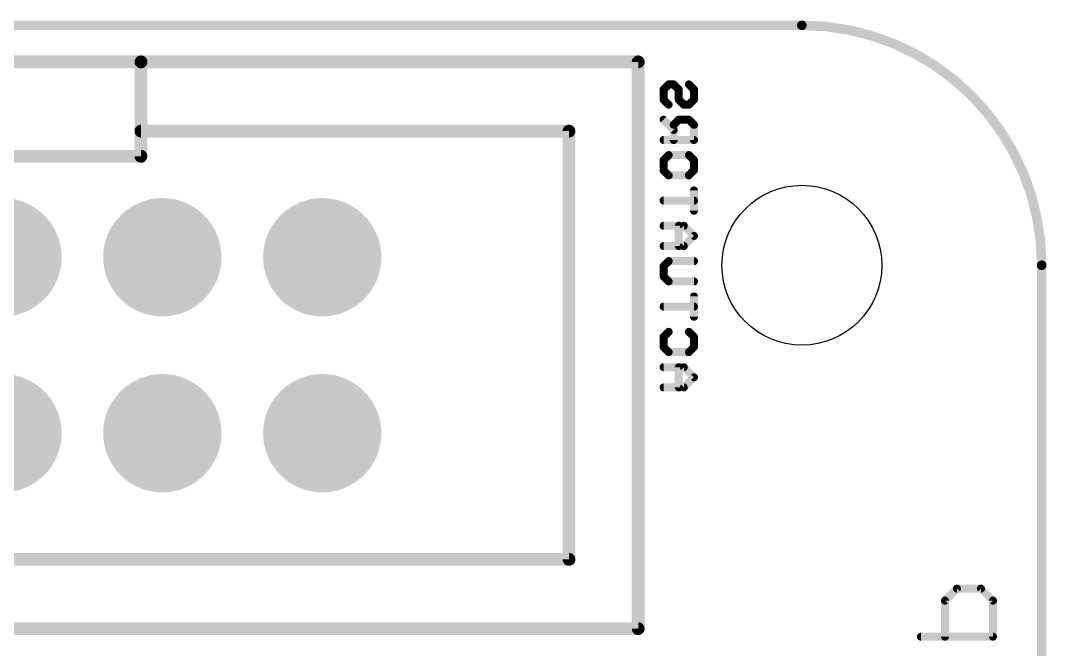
# Model space of a CAD drawing. Extents: x -0.1 to 33.1, y -0.1 to 43.3.
# Drawn here: x 16.8 to 33.1, y 33.27 to 43.26 of the extents above; entities that cross this region are included whole.
import ezdxf

# ---------------------------------------------------------------- set-up
doc = ezdxf.new("R2010")
doc.units = 0
for name, color, linetype in [('17', 94, 'CONTINUOUS'), ('20', 178, 'CONTINUOUS'), ('22', 250, 'CONTINUOUS'), ('26', 250, 'CONTINUOUS'), ('28', 250, 'CONTINUOUS'), ('52', 250, 'CONTINUOUS')]:
    doc.layers.add(name, color=color, linetype=linetype)

# ---------------------------------------------------------------- blocks, each defined once
blk = doc.blocks.new('RECT')
blk.add_solid([(-0.5, -0.5), (0.5, -0.5), (-0.5, 0.5), (0.5, 0.5)])
blk = doc.blocks.new('ROUNDP')
at = {"const_width": 0.5}
blk.add_lwpolyline([(0, -0.25, 1), (0, 0.25, 1), (0, -0.25)], format="xyb", dxfattribs=at)

msp = doc.modelspace()

# ---------------------------------------------------------------- linework, layer by layer
at = {"layer": '20', "const_width": 0.1524}
for points in [[(29.21, 43.18), (3.81, 43.18)], [(33.02, 3.81), (33.02, 39.37)]]:
    msp.add_lwpolyline(points, dxfattribs=at)
at = {"layer": '20'}
for points, const_width in [([(33.02, 39.37, 0.4142), (29.21, 43.18)], 0.1524), ([(29.21, 43.2181, 1), (29.21, 43.1419)], 0.0762), ([(29.21, 43.1419, 1), (29.21, 43.2181)], 0.0762), ([(33.0581, 39.37, 1), (32.9819, 39.37)], 0.0762), ([(32.9819, 39.37, 1), (33.0581, 39.37)], 0.0762)]:
    msp.add_lwpolyline(points, format="xyb", dxfattribs=dict(at, const_width=const_width))
msp.add_circle((29.21, 39.37), 1.27, dxfattribs=at)
at = {"layer": '22', "const_width": 0.2032}
for points in [[(18.71, 42.6), (14.31, 42.6)], [(26.61, 42.6), (18.71, 42.6)], [(18.71, 41.1), (18.71, 42.6)], [(26.61, 33.6), (26.61, 42.6)], [(14.31, 41.1), (18.71, 41.1)], [(6.41, 33.6), (26.61, 33.6)]]:
    msp.add_lwpolyline(points, dxfattribs=at)
at = {"layer": '22', "const_width": 0.1016}
for points in [[(18.71, 42.6508, 1), (18.71, 42.5492)], [(18.7608, 42.6, 1), (18.6592, 42.6)], [(18.71, 42.5492, 1), (18.71, 42.6508)], [(26.6608, 42.6, 1), (26.5592, 42.6)], [(26.61, 42.5492, 1), (26.61, 42.6508)], [(18.6592, 41.1, 1), (18.7608, 41.1)], [(18.71, 41.0492, 1), (18.71, 41.1508)], [(26.5592, 33.6, 1), (26.6608, 33.6)], [(26.61, 33.5492, 1), (26.61, 33.6508)]]:
    msp.add_lwpolyline(points, format="xyb", dxfattribs=at)
at = {"layer": '26', "const_width": 0.127}
for points in [[(31.6743, 34.2351), (31.4836, 34.0445)], [(32.0556, 34.2351), (31.6743, 34.2351)], [(32.2463, 34.0445), (32.0556, 34.2351)], [(31.4836, 34.0445), (31.4836, 33.4725)], [(32.2463, 33.4725), (32.2463, 34.0445)], [(31.1023, 33.4725), (32.2463, 33.4725)]]:
    msp.add_lwpolyline(points, dxfattribs=at)
at = {"layer": '26', "const_width": 0.0635}
for points in [[(31.6743, 34.2669, 1), (31.6743, 34.2034)], [(31.6967, 34.2127, 1), (31.6518, 34.2576)], [(32.0781, 34.2576, 1), (32.0332, 34.2127)], [(32.0556, 34.2034, 1), (32.0556, 34.2669)], [(31.5154, 34.0445, 1), (31.4519, 34.0445)], [(31.4612, 34.0669, 1), (31.5061, 34.022)], [(32.278, 34.0445, 1), (32.2145, 34.0445)], [(32.2238, 34.022, 1), (32.2687, 34.0669)], [(31.1023, 33.5042, 1), (31.1023, 33.4407)], [(31.4519, 33.4725, 1), (31.5154, 33.4725)], [(32.2145, 33.4725, 1), (32.278, 33.4725)], [(32.2463, 33.4407, 1), (32.2463, 33.5042)]]:
    msp.add_lwpolyline(points, format="xyb", dxfattribs=at)
at = {"layer": '28', "const_width": 0.127}
for points in [[(27.0934, 42.2422), (27.0129, 42.1617)], [(27.0129, 42.1617), (27.0129, 42.0007)], [(27.1739, 42.2422), (27.0934, 42.2422)], [(27.2544, 42.1617), (27.1739, 42.2422)], [(27.2544, 42.0007), (27.2544, 42.1617)], [(27.4154, 42.2422), (27.4959, 42.1617)], [(27.4959, 42.1617), (27.4959, 42.0007)], [(27.0129, 42.0007), (27.0934, 41.9202)], [(27.3349, 41.9202), (27.2544, 42.0007)], [(27.4959, 42.0007), (27.4154, 41.9202)], [(27.4154, 41.9202), (27.3349, 41.9202)], [(27.1739, 41.5199), (27.0129, 41.6809)], [(27.2544, 41.6809), (27.1739, 41.6004)], [(27.4154, 41.6809), (27.2544, 41.6809)], [(27.4959, 41.6004), (27.4154, 41.6809)], [(27.1739, 41.6004), (27.1739, 41.3589)], [(27.4959, 41.3589), (27.4959, 41.6004)], [(27.0129, 41.3589), (27.4959, 41.3589)], [(27.0129, 41.0391), (27.0934, 41.1196)], [(27.0129, 40.8781), (27.0129, 41.0391)], [(27.0934, 41.1196), (27.4154, 41.1196)], [(27.4154, 41.1196), (27.4959, 41.0391)], [(27.4959, 41.0391), (27.4959, 40.8781)], [(27.0934, 40.7976), (27.0129, 40.8781)], [(27.4959, 40.8781), (27.4154, 40.7976)], [(27.4154, 40.7976), (27.0934, 40.7976)], [(27.4959, 40.2362), (27.4959, 40.5583)], [(27.0129, 40.3972), (27.4959, 40.3972)], [(27.3349, 39.9969), (27.0129, 39.9969)], [(27.2544, 39.6749), (27.2544, 39.9969)], [(27.4959, 39.8359), (27.3349, 39.9969)], [(27.3349, 39.6749), (27.4959, 39.8359)], [(27.0129, 39.6749), (27.3349, 39.6749)], [(27.0129, 39.3551), (27.0934, 39.4356)], [(27.0934, 39.4356), (27.4959, 39.4356)], [(27.0129, 39.1941), (27.0129, 39.3551)], [(27.0934, 39.1136), (27.0129, 39.1941)], [(27.4959, 39.1136), (27.0934, 39.1136)], [(27.4959, 38.5523), (27.4959, 38.8743)], [(27.0129, 38.7133), (27.4959, 38.7133)], [(27.0129, 38.2325), (27.0934, 38.313)], [(27.4154, 38.313), (27.4959, 38.2325)], [(27.0129, 38.0715), (27.0129, 38.2325)], [(27.4959, 38.2325), (27.4959, 38.0715)], [(27.0934, 37.991), (27.0129, 38.0715)], [(27.4154, 37.991), (27.0934, 37.991)], [(27.4959, 38.0715), (27.4154, 37.991)], [(27.3349, 37.7517), (27.0129, 37.7517)], [(27.2544, 37.4297), (27.2544, 37.7517)], [(27.4959, 37.5907), (27.3349, 37.7517)], [(27.3349, 37.4297), (27.4959, 37.5907)], [(27.0129, 37.4297), (27.3349, 37.4297)]]:
    msp.add_lwpolyline(points, dxfattribs=at)
at = {"layer": '28', "const_width": 0.0635}
for points in [[(26.9904, 42.1841, 1), (27.0354, 42.1392)], [(27.0447, 42.1617, 1), (26.9812, 42.1617)], [(27.0934, 42.2739, 1), (27.0934, 42.2104)], [(27.1159, 42.2197, 1), (27.0709, 42.2646)], [(27.1964, 42.2646, 1), (27.1515, 42.2197)], [(27.1739, 42.2104, 1), (27.1739, 42.2739)], [(27.2862, 42.1617, 1), (27.2227, 42.1617)], [(27.232, 42.1392, 1), (27.2769, 42.1841)], [(27.4379, 42.2646, 1), (27.393, 42.2197)], [(27.5277, 42.1617, 1), (27.4642, 42.1617)], [(27.4735, 42.1392, 1), (27.5184, 42.1841)], [(27.0354, 42.0231, 1), (26.9904, 41.9782)], [(27.2769, 42.0231, 1), (27.232, 41.9782)], [(27.5184, 41.9782, 1), (27.4735, 42.0231)], [(26.9812, 42.0007, 1), (27.0447, 42.0007)], [(27.0709, 41.8977, 1), (27.1159, 41.9426)], [(27.2227, 42.0007, 1), (27.2862, 42.0007)], [(27.3349, 41.9519, 1), (27.3349, 41.8884)], [(27.3125, 41.8977, 1), (27.3574, 41.9426)], [(27.393, 41.9426, 1), (27.4379, 41.8977)], [(27.4154, 41.8884, 1), (27.4154, 41.9519)], [(27.4642, 42.0007, 1), (27.5277, 42.0007)], [(27.0354, 41.7033, 1), (26.9904, 41.6584)], [(27.2544, 41.7126, 1), (27.2544, 41.6491)], [(27.2769, 41.6584, 1), (27.232, 41.7033)], [(27.4379, 41.7033, 1), (27.393, 41.6584)], [(27.4154, 41.6491, 1), (27.4154, 41.7126)], [(27.2057, 41.6004, 1), (27.1422, 41.6004)], [(27.1515, 41.6228, 1), (27.1964, 41.5779)], [(27.1515, 41.4974, 1), (27.1964, 41.5423)], [(27.5277, 41.6004, 1), (27.4642, 41.6004)], [(27.4735, 41.5779, 1), (27.5184, 41.6228)], [(27.0129, 41.3906, 1), (27.0129, 41.3271)], [(27.4959, 41.3271, 1), (27.4959, 41.3906)], [(27.1422, 41.3589, 1), (27.2057, 41.3589)], [(27.4642, 41.3589, 1), (27.5277, 41.3589)], [(26.9904, 41.0615, 1), (27.0354, 41.0166)], [(27.0447, 41.0391, 1), (26.9812, 41.0391)], [(27.0934, 41.1513, 1), (27.0934, 41.0878)], [(27.1159, 41.0971, 1), (27.0709, 41.142)], [(27.4379, 41.142, 1), (27.393, 41.0971)], [(27.4154, 41.0878, 1), (27.4154, 41.1513)], [(27.5277, 41.0391, 1), (27.4642, 41.0391)], [(27.4735, 41.0166, 1), (27.5184, 41.0615)], [(27.0354, 40.9005, 1), (26.9904, 40.8556)], [(27.5184, 40.8556, 1), (27.4735, 40.9005)], [(26.9812, 40.8781, 1), (27.0447, 40.8781)], [(27.0934, 40.8293, 1), (27.0934, 40.7658)], [(27.0709, 40.7751, 1), (27.1159, 40.82)], [(27.393, 40.82, 1), (27.4379, 40.7751)], [(27.4154, 40.7658, 1), (27.4154, 40.8293)], [(27.4642, 40.8781, 1), (27.5277, 40.8781)], [(27.5277, 40.5583, 1), (27.4642, 40.5583)], [(27.0129, 40.429, 1), (27.0129, 40.3655)], [(27.4959, 40.3655, 1), (27.4959, 40.429)], [(27.4642, 40.2362, 1), (27.5277, 40.2362)], [(27.0129, 40.0287, 1), (27.0129, 39.9652)], [(27.2862, 39.9969, 1), (27.2227, 39.9969)], [(27.3574, 40.0194, 1), (27.3125, 39.9745)], [(27.3349, 39.9652, 1), (27.3349, 40.0287)], [(27.5184, 39.8135, 1), (27.4735, 39.8584)], [(27.4735, 39.8135, 1), (27.5184, 39.8584)], [(27.0129, 39.7067, 1), (27.0129, 39.6432)], [(27.2227, 39.6749, 1), (27.2862, 39.6749)], [(27.3125, 39.6974, 1), (27.3574, 39.6525)], [(27.3349, 39.6432, 1), (27.3349, 39.7067)], [(27.0934, 39.4674, 1), (27.0934, 39.4039)], [(27.1159, 39.4132, 1), (27.0709, 39.4581)], [(27.4959, 39.4039, 1), (27.4959, 39.4674)], [(26.9904, 39.3776, 1), (27.0354, 39.3327)], [(27.0447, 39.3551, 1), (26.9812, 39.3551)], [(27.0354, 39.2166, 1), (26.9904, 39.1717)], [(26.9812, 39.1941, 1), (27.0447, 39.1941)], [(27.0934, 39.1454, 1), (27.0934, 39.0819)], [(27.0709, 39.0912, 1), (27.1159, 39.1361)], [(27.4959, 39.0819, 1), (27.4959, 39.1454)], [(27.5277, 38.8743, 1), (27.4642, 38.8743)], [(27.0129, 38.7451, 1), (27.0129, 38.6816)], [(27.4959, 38.6816, 1), (27.4959, 38.7451)], [(27.4642, 38.5523, 1), (27.5277, 38.5523)], [(27.1159, 38.2906, 1), (27.0709, 38.3355)], [(27.4379, 38.3355, 1), (27.393, 38.2906)], [(26.9904, 38.255, 1), (27.0354, 38.2101)], [(27.0447, 38.2325, 1), (26.9812, 38.2325)], [(27.5277, 38.2325, 1), (27.4642, 38.2325)], [(27.4735, 38.2101, 1), (27.5184, 38.255)], [(27.0354, 38.094, 1), (26.9904, 38.0491)], [(26.9812, 38.0715, 1), (27.0447, 38.0715)], [(27.0934, 38.0228, 1), (27.0934, 37.9593)], [(27.0709, 37.9686, 1), (27.1159, 38.0135)], [(27.393, 38.0135, 1), (27.4379, 37.9686)], [(27.4154, 37.9593, 1), (27.4154, 38.0228)], [(27.4642, 38.0715, 1), (27.5277, 38.0715)], [(27.5184, 38.0491, 1), (27.4735, 38.094)], [(27.0129, 37.7835, 1), (27.0129, 37.72)], [(27.2862, 37.7517, 1), (27.2227, 37.7517)], [(27.3574, 37.7742, 1), (27.3125, 37.7293)], [(27.3349, 37.72, 1), (27.3349, 37.7835)], [(27.5184, 37.5682, 1), (27.4735, 37.6132)], [(27.0129, 37.4614, 1), (27.0129, 37.3979)], [(27.3349, 37.3979, 1), (27.3349, 37.4614)], [(27.4735, 37.5682, 1), (27.5184, 37.6132)], [(27.2227, 37.4297, 1), (27.2862, 37.4297)], [(27.3125, 37.4521, 1), (27.3574, 37.4072)]]:
    msp.add_lwpolyline(points, format="xyb", dxfattribs=at)
at = {"layer": '52', "const_width": 0.2032}
for points in [[(25.51, 41.5), (18.71, 41.5)], [(25.51, 41.5), (25.51, 34.7)], [(7.51, 34.7), (25.51, 34.7)]]:
    msp.add_lwpolyline(points, dxfattribs=at)
at = {"layer": '52', "const_width": 0.1016}
for points in [[(18.71, 41.5508, 1), (18.71, 41.4492)], [(25.5608, 41.5, 1), (25.4592, 41.5)], [(25.51, 41.4492, 1), (25.51, 41.5508)], [(25.4592, 34.7, 1), (25.5608, 34.7)], [(25.51, 34.6492, 1), (25.51, 34.7508)]]:
    msp.add_lwpolyline(points, format="xyb", dxfattribs=at)

# ---------------------------------------------------------------- block references
at = {"layer": '17', "xscale": 1.8796, "yscale": 1.8796}
for p in [(16.51, 39.497), (16.51, 39.497), (19.05, 39.497), (19.05, 39.497), (21.59, 39.497), (21.59, 39.497), (16.51, 36.703), (16.51, 36.703), (19.05, 36.703), (19.05, 36.703), (21.59, 36.703), (21.59, 36.703)]:
    msp.add_blockref('ROUNDP', p, dxfattribs=at)
at = {"layer": '52', "xscale": 0.508, "yscale": 0.508}
for p in [(19.05, 39.37), (19.05, 39.37), (21.59, 39.37), (19.05, 36.83), (19.05, 36.83), (21.59, 36.83)]:
    msp.add_blockref('RECT', p, dxfattribs=at)

doc.saveas('drawing.dxf')
